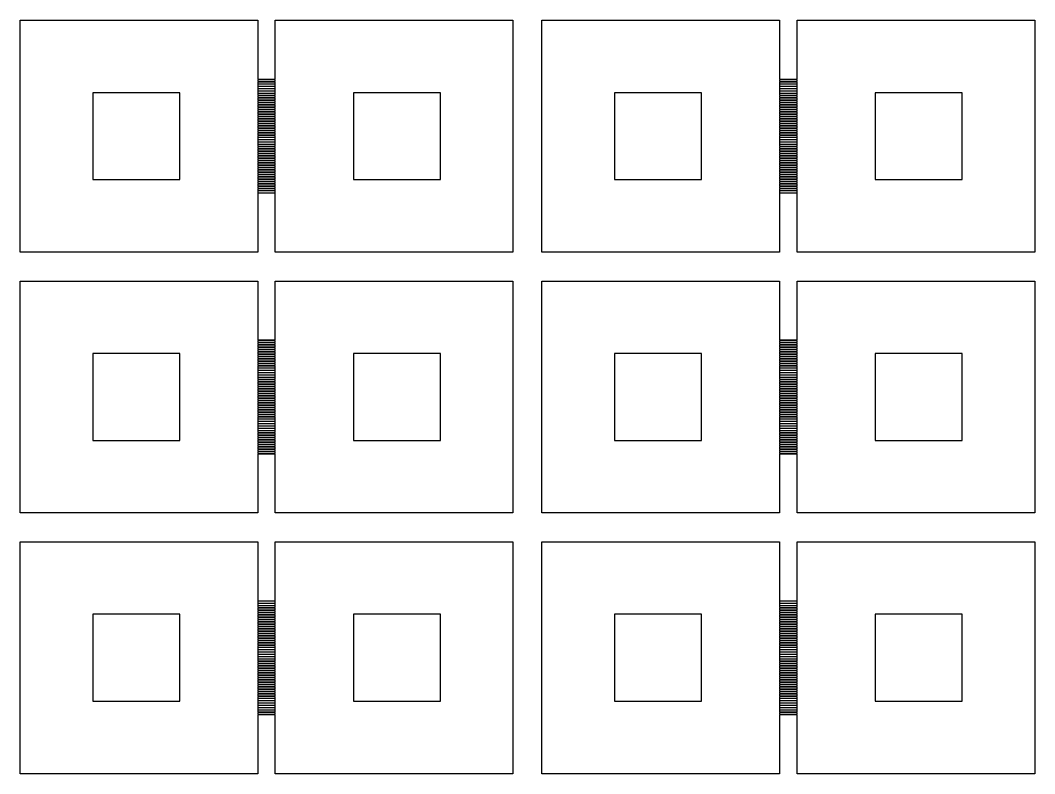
# Model space of a CAD drawing. Extents: x 40 to 187, y -3 to 150.
# Drawn here: x 101.49 to 119.39, y 96.89 to 110.19 of the extents above; entities that cross this region are included whole.
import ezdxf

# ---------------------------------------------------------------- set-up
doc = ezdxf.new("R2010")
doc.units = 0

msp = doc.modelspace()

# ---------------------------------------------------------------- linework, layer by layer
for p, q in [((101.493, 106.095), (101.493, 110.185)), ((101.493, 110.185), (105.686, 110.185)), ((105.686, 110.185), (105.686, 109.147)), ((105.992, 109.147), (105.992, 110.185)), ((105.992, 110.185), (110.185, 110.185)), ((110.185, 110.185), (110.185, 106.095)), ((110.696, 106.095), (110.696, 110.185)), ((110.696, 110.185), (114.889, 110.185)), ((114.889, 110.185), (114.889, 109.147)), ((115.196, 109.147), (115.196, 110.185)), ((115.196, 110.185), (119.389, 110.185)), ((119.389, 110.185), (119.389, 106.095)), ((105.686, 109.147), (105.992, 109.147)), ((105.992, 109.137), (105.686, 109.137)), ((105.686, 109.137), (105.686, 109.106)), ((105.686, 109.106), (105.992, 109.106)), ((105.992, 109.096), (105.686, 109.096)), ((105.686, 109.096), (105.686, 109.065)), ((105.686, 109.065), (105.992, 109.065)), ((105.992, 109.055), (105.686, 109.055)), ((105.686, 109.055), (105.686, 109.024)), ((105.686, 109.024), (105.992, 109.024)), ((105.992, 109.014), (105.686, 109.014)), ((105.686, 109.014), (105.686, 108.984)), ((105.992, 109.106), (105.992, 109.137)), ((105.992, 109.065), (105.992, 109.096)), ((105.992, 109.024), (105.992, 109.055)), ((105.992, 108.984), (105.992, 109.014)), ((114.889, 109.147), (115.196, 109.147)), ((115.196, 109.137), (114.889, 109.137)), ((114.889, 109.137), (114.889, 109.106)), ((114.889, 109.106), (115.196, 109.106)), ((115.196, 109.096), (114.889, 109.096)), ((114.889, 109.096), (114.889, 109.065)), ((114.889, 109.065), (115.196, 109.065)), ((115.196, 109.055), (114.889, 109.055)), ((114.889, 109.055), (114.889, 109.024)), ((114.889, 109.024), (115.196, 109.024)), ((115.196, 109.014), (114.889, 109.014)), ((114.889, 109.014), (114.889, 108.984)), ((115.196, 109.106), (115.196, 109.137)), ((115.196, 109.065), (115.196, 109.096)), ((115.196, 109.024), (115.196, 109.055)), ((115.196, 108.984), (115.196, 109.014)), ((104.305, 108.907), (102.771, 108.907)), ((102.771, 108.907), (102.771, 107.373)), ((104.305, 107.373), (104.305, 108.907)), ((105.686, 108.984), (105.992, 108.984)), ((105.992, 108.973), (105.686, 108.973)), ((105.686, 108.973), (105.686, 108.943)), ((105.686, 108.943), (105.992, 108.943)), ((105.992, 108.932), (105.686, 108.932)), ((105.686, 108.932), (105.686, 108.902)), ((105.686, 108.902), (105.992, 108.902)), ((105.992, 108.892), (105.686, 108.892)), ((105.686, 108.892), (105.686, 108.861)), ((105.686, 108.861), (105.992, 108.861)), ((105.992, 108.851), (105.686, 108.851)), ((105.686, 108.851), (105.686, 108.82)), ((105.686, 108.82), (105.992, 108.82)), ((105.992, 108.81), (105.686, 108.81)), ((105.686, 108.81), (105.686, 108.779)), ((105.992, 108.943), (105.992, 108.973)), ((105.992, 108.902), (105.992, 108.932)), ((105.992, 108.861), (105.992, 108.892)), ((105.992, 108.82), (105.992, 108.851)), ((105.992, 108.779), (105.992, 108.81)), ((108.907, 108.907), (107.373, 108.907)), ((107.373, 108.907), (107.373, 107.373)), ((108.907, 107.373), (108.907, 108.907)), ((113.509, 108.907), (111.975, 108.907)), ((111.975, 108.907), (111.975, 107.373)), ((113.509, 107.373), (113.509, 108.907)), ((114.889, 108.984), (115.196, 108.984)), ((115.196, 108.973), (114.889, 108.973)), ((114.889, 108.973), (114.889, 108.943)), ((114.889, 108.943), (115.196, 108.943)), ((115.196, 108.932), (114.889, 108.932)), ((114.889, 108.932), (114.889, 108.902)), ((114.889, 108.902), (115.196, 108.902)), ((115.196, 108.892), (114.889, 108.892)), ((114.889, 108.892), (114.889, 108.861)), ((114.889, 108.861), (115.196, 108.861)), ((115.196, 108.851), (114.889, 108.851)), ((114.889, 108.851), (114.889, 108.82)), ((114.889, 108.82), (115.196, 108.82)), ((115.196, 108.81), (114.889, 108.81)), ((114.889, 108.81), (114.889, 108.779)), ((115.196, 108.943), (115.196, 108.973)), ((115.196, 108.902), (115.196, 108.932)), ((115.196, 108.861), (115.196, 108.892)), ((115.196, 108.82), (115.196, 108.851)), ((115.196, 108.779), (115.196, 108.81)), ((118.11, 108.907), (116.576, 108.907)), ((116.576, 108.907), (116.576, 107.373)), ((118.11, 107.373), (118.11, 108.907)), ((105.686, 108.779), (105.992, 108.779)), ((105.992, 108.769), (105.686, 108.769)), ((105.686, 108.769), (105.686, 108.738)), ((105.686, 108.738), (105.992, 108.738)), ((105.992, 108.728), (105.686, 108.728)), ((105.686, 108.728), (105.686, 108.697)), ((105.686, 108.697), (105.992, 108.697)), ((105.992, 108.687), (105.686, 108.687)), ((105.686, 108.687), (105.686, 108.656)), ((105.686, 108.656), (105.992, 108.656)), ((105.992, 108.646), (105.686, 108.646)), ((105.686, 108.646), (105.686, 108.615)), ((105.992, 108.738), (105.992, 108.769)), ((105.992, 108.697), (105.992, 108.728)), ((105.992, 108.656), (105.992, 108.687)), ((105.992, 108.615), (105.992, 108.646)), ((114.889, 108.779), (115.196, 108.779)), ((115.196, 108.769), (114.889, 108.769)), ((114.889, 108.769), (114.889, 108.738)), ((114.889, 108.738), (115.196, 108.738)), ((115.196, 108.728), (114.889, 108.728)), ((114.889, 108.728), (114.889, 108.697)), ((114.889, 108.697), (115.196, 108.697)), ((115.196, 108.687), (114.889, 108.687)), ((114.889, 108.687), (114.889, 108.656)), ((114.889, 108.656), (115.196, 108.656)), ((115.196, 108.646), (114.889, 108.646)), ((114.889, 108.646), (114.889, 108.615)), ((115.196, 108.738), (115.196, 108.769)), ((115.196, 108.697), (115.196, 108.728)), ((115.196, 108.656), (115.196, 108.687)), ((115.196, 108.615), (115.196, 108.646)), ((105.686, 108.615), (105.992, 108.615)), ((105.992, 108.605), (105.686, 108.605)), ((105.686, 108.605), (105.686, 108.575)), ((105.686, 108.575), (105.992, 108.575)), ((105.992, 108.564), (105.686, 108.564)), ((105.686, 108.564), (105.686, 108.534)), ((105.686, 108.534), (105.992, 108.534)), ((105.992, 108.523), (105.686, 108.523)), ((105.686, 108.523), (105.686, 108.493)), ((105.686, 108.493), (105.992, 108.493)), ((105.992, 108.482), (105.686, 108.482)), ((105.686, 108.482), (105.686, 108.452)), ((105.686, 108.452), (105.992, 108.452)), ((105.992, 108.575), (105.992, 108.605)), ((105.992, 108.534), (105.992, 108.564)), ((105.992, 108.493), (105.992, 108.523)), ((105.992, 108.452), (105.992, 108.482)), ((114.889, 108.615), (115.196, 108.615)), ((115.196, 108.605), (114.889, 108.605)), ((114.889, 108.605), (114.889, 108.575)), ((114.889, 108.575), (115.196, 108.575)), ((115.196, 108.564), (114.889, 108.564)), ((114.889, 108.564), (114.889, 108.534)), ((114.889, 108.534), (115.196, 108.534)), ((115.196, 108.523), (114.889, 108.523)), ((114.889, 108.523), (114.889, 108.493)), ((114.889, 108.493), (115.196, 108.493)), ((115.196, 108.482), (114.889, 108.482)), ((114.889, 108.482), (114.889, 108.452)), ((114.889, 108.452), (115.196, 108.452)), ((115.196, 108.575), (115.196, 108.605)), ((115.196, 108.534), (115.196, 108.564)), ((115.196, 108.493), (115.196, 108.523)), ((115.196, 108.452), (115.196, 108.482)), ((105.992, 108.442), (105.686, 108.442)), ((105.686, 108.442), (105.686, 108.411)), ((105.686, 108.411), (105.992, 108.411)), ((105.992, 108.401), (105.686, 108.401)), ((105.686, 108.401), (105.686, 108.37)), ((105.686, 108.37), (105.992, 108.37)), ((105.992, 108.36), (105.686, 108.36)), ((105.686, 108.36), (105.686, 108.329)), ((105.686, 108.329), (105.992, 108.329)), ((105.992, 108.319), (105.686, 108.319)), ((105.686, 108.319), (105.686, 108.288)), ((105.686, 108.288), (105.992, 108.288)), ((105.992, 108.278), (105.686, 108.278)), ((105.686, 108.278), (105.686, 108.247)), ((105.992, 108.411), (105.992, 108.442)), ((105.992, 108.37), (105.992, 108.401)), ((105.992, 108.329), (105.992, 108.36)), ((105.992, 108.288), (105.992, 108.319)), ((105.992, 108.247), (105.992, 108.278)), ((115.196, 108.442), (114.889, 108.442)), ((114.889, 108.442), (114.889, 108.411)), ((114.889, 108.411), (115.196, 108.411)), ((115.196, 108.401), (114.889, 108.401)), ((114.889, 108.401), (114.889, 108.37)), ((114.889, 108.37), (115.196, 108.37)), ((115.196, 108.36), (114.889, 108.36)), ((114.889, 108.36), (114.889, 108.329)), ((114.889, 108.329), (115.196, 108.329)), ((115.196, 108.319), (114.889, 108.319)), ((114.889, 108.319), (114.889, 108.288)), ((114.889, 108.288), (115.196, 108.288)), ((115.196, 108.278), (114.889, 108.278)), ((114.889, 108.278), (114.889, 108.247)), ((115.196, 108.411), (115.196, 108.442)), ((115.196, 108.37), (115.196, 108.401)), ((115.196, 108.329), (115.196, 108.36)), ((115.196, 108.288), (115.196, 108.319)), ((115.196, 108.247), (115.196, 108.278)), ((105.686, 108.247), (105.992, 108.247)), ((105.992, 108.237), (105.686, 108.237)), ((105.686, 108.237), (105.686, 108.206)), ((105.686, 108.206), (105.992, 108.206)), ((105.992, 108.196), (105.686, 108.196)), ((105.686, 108.196), (105.686, 108.165)), ((105.686, 108.165), (105.992, 108.165)), ((105.992, 108.155), (105.686, 108.155)), ((105.686, 108.155), (105.686, 108.125)), ((105.686, 108.125), (105.992, 108.125)), ((105.992, 108.114), (105.686, 108.114)), ((105.686, 108.114), (105.686, 108.084)), ((105.992, 108.206), (105.992, 108.237)), ((105.992, 108.165), (105.992, 108.196)), ((105.992, 108.125), (105.992, 108.155)), ((105.992, 108.084), (105.992, 108.114)), ((114.889, 108.247), (115.196, 108.247)), ((115.196, 108.237), (114.889, 108.237)), ((114.889, 108.237), (114.889, 108.206)), ((114.889, 108.206), (115.196, 108.206)), ((115.196, 108.196), (114.889, 108.196)), ((114.889, 108.196), (114.889, 108.165)), ((114.889, 108.165), (115.196, 108.165)), ((115.196, 108.155), (114.889, 108.155)), ((114.889, 108.155), (114.889, 108.125)), ((114.889, 108.125), (115.196, 108.125)), ((115.196, 108.114), (114.889, 108.114)), ((114.889, 108.114), (114.889, 108.084)), ((115.196, 108.206), (115.196, 108.237)), ((115.196, 108.165), (115.196, 108.196)), ((115.196, 108.125), (115.196, 108.155)), ((115.196, 108.084), (115.196, 108.114)), ((105.686, 108.084), (105.992, 108.084)), ((105.992, 108.073), (105.686, 108.073)), ((105.686, 108.073), (105.686, 108.043)), ((105.686, 108.043), (105.992, 108.043)), ((105.992, 108.033), (105.686, 108.033)), ((105.686, 108.033), (105.686, 108.002)), ((105.686, 108.002), (105.992, 108.002)), ((105.992, 107.992), (105.686, 107.992)), ((105.686, 107.992), (105.686, 107.961)), ((105.686, 107.961), (105.992, 107.961)), ((105.992, 107.951), (105.686, 107.951)), ((105.686, 107.951), (105.686, 107.92)), ((105.686, 107.92), (105.992, 107.92)), ((105.992, 108.043), (105.992, 108.073)), ((105.992, 108.002), (105.992, 108.033)), ((105.992, 107.961), (105.992, 107.992)), ((105.992, 107.92), (105.992, 107.951)), ((114.889, 108.084), (115.196, 108.084)), ((115.196, 108.073), (114.889, 108.073)), ((114.889, 108.073), (114.889, 108.043)), ((114.889, 108.043), (115.196, 108.043)), ((115.196, 108.033), (114.889, 108.033)), ((114.889, 108.033), (114.889, 108.002)), ((114.889, 108.002), (115.196, 108.002)), ((115.196, 107.992), (114.889, 107.992)), ((114.889, 107.992), (114.889, 107.961)), ((114.889, 107.961), (115.196, 107.961)), ((115.196, 107.951), (114.889, 107.951)), ((114.889, 107.951), (114.889, 107.92)), ((114.889, 107.92), (115.196, 107.92)), ((115.196, 108.043), (115.196, 108.073)), ((115.196, 108.002), (115.196, 108.033)), ((115.196, 107.961), (115.196, 107.992)), ((115.196, 107.92), (115.196, 107.951)), ((105.992, 107.91), (105.686, 107.91)), ((105.686, 107.91), (105.686, 107.879)), ((105.686, 107.879), (105.992, 107.879)), ((105.992, 107.869), (105.686, 107.869)), ((105.686, 107.869), (105.686, 107.838)), ((105.686, 107.838), (105.992, 107.838)), ((105.992, 107.828), (105.686, 107.828)), ((105.686, 107.828), (105.686, 107.797)), ((105.686, 107.797), (105.992, 107.797)), ((105.992, 107.787), (105.686, 107.787)), ((105.686, 107.787), (105.686, 107.756)), ((105.686, 107.756), (105.992, 107.756)), ((105.992, 107.746), (105.686, 107.746)), ((105.686, 107.746), (105.686, 107.716)), ((105.992, 107.879), (105.992, 107.91)), ((105.992, 107.838), (105.992, 107.869)), ((105.992, 107.797), (105.992, 107.828)), ((105.992, 107.756), (105.992, 107.787)), ((105.992, 107.716), (105.992, 107.746)), ((115.196, 107.91), (114.889, 107.91)), ((114.889, 107.91), (114.889, 107.879)), ((114.889, 107.879), (115.196, 107.879)), ((115.196, 107.869), (114.889, 107.869)), ((114.889, 107.869), (114.889, 107.838)), ((114.889, 107.838), (115.196, 107.838)), ((115.196, 107.828), (114.889, 107.828)), ((114.889, 107.828), (114.889, 107.797)), ((114.889, 107.797), (115.196, 107.797)), ((115.196, 107.787), (114.889, 107.787)), ((114.889, 107.787), (114.889, 107.756)), ((114.889, 107.756), (115.196, 107.756)), ((115.196, 107.746), (114.889, 107.746)), ((114.889, 107.746), (114.889, 107.716)), ((115.196, 107.879), (115.196, 107.91)), ((115.196, 107.838), (115.196, 107.869)), ((115.196, 107.797), (115.196, 107.828)), ((115.196, 107.756), (115.196, 107.787)), ((115.196, 107.716), (115.196, 107.746)), ((105.686, 107.716), (105.992, 107.716)), ((105.992, 107.705), (105.686, 107.705)), ((105.686, 107.705), (105.686, 107.675)), ((105.686, 107.675), (105.992, 107.675)), ((105.992, 107.664), (105.686, 107.664)), ((105.686, 107.664), (105.686, 107.634)), ((105.686, 107.634), (105.992, 107.634)), ((105.992, 107.624), (105.686, 107.624)), ((105.686, 107.624), (105.686, 107.593)), ((105.686, 107.593), (105.992, 107.593)), ((105.992, 107.583), (105.686, 107.583)), ((105.686, 107.583), (105.686, 107.552)), ((105.992, 107.675), (105.992, 107.705)), ((105.992, 107.634), (105.992, 107.664)), ((105.992, 107.593), (105.992, 107.624)), ((105.992, 107.552), (105.992, 107.583)), ((114.889, 107.716), (115.196, 107.716)), ((115.196, 107.705), (114.889, 107.705)), ((114.889, 107.705), (114.889, 107.675)), ((114.889, 107.675), (115.196, 107.675)), ((115.196, 107.664), (114.889, 107.664)), ((114.889, 107.664), (114.889, 107.634)), ((114.889, 107.634), (115.196, 107.634)), ((115.196, 107.624), (114.889, 107.624)), ((114.889, 107.624), (114.889, 107.593)), ((114.889, 107.593), (115.196, 107.593)), ((115.196, 107.583), (114.889, 107.583)), ((114.889, 107.583), (114.889, 107.552)), ((115.196, 107.675), (115.196, 107.705)), ((115.196, 107.634), (115.196, 107.664)), ((115.196, 107.593), (115.196, 107.624)), ((115.196, 107.552), (115.196, 107.583)), ((105.686, 107.552), (105.992, 107.552)), ((105.992, 107.542), (105.686, 107.542)), ((105.686, 107.542), (105.686, 107.511)), ((105.686, 107.511), (105.992, 107.511)), ((105.992, 107.501), (105.686, 107.501)), ((105.686, 107.501), (105.686, 107.47)), ((105.686, 107.47), (105.992, 107.47)), ((105.992, 107.46), (105.686, 107.46)), ((105.686, 107.46), (105.686, 107.429)), ((105.686, 107.429), (105.992, 107.429)), ((105.992, 107.419), (105.686, 107.419)), ((105.686, 107.419), (105.686, 107.388)), ((105.686, 107.388), (105.992, 107.388)), ((105.992, 107.378), (105.686, 107.378)), ((105.686, 107.378), (105.686, 107.347)), ((105.992, 107.511), (105.992, 107.542)), ((105.992, 107.47), (105.992, 107.501)), ((105.992, 107.429), (105.992, 107.46)), ((105.992, 107.388), (105.992, 107.419)), ((105.992, 107.347), (105.992, 107.378)), ((114.889, 107.552), (115.196, 107.552)), ((115.196, 107.542), (114.889, 107.542)), ((114.889, 107.542), (114.889, 107.511)), ((114.889, 107.511), (115.196, 107.511)), ((115.196, 107.501), (114.889, 107.501)), ((114.889, 107.501), (114.889, 107.47)), ((114.889, 107.47), (115.196, 107.47)), ((115.196, 107.46), (114.889, 107.46)), ((114.889, 107.46), (114.889, 107.429)), ((114.889, 107.429), (115.196, 107.429)), ((115.196, 107.419), (114.889, 107.419)), ((114.889, 107.419), (114.889, 107.388)), ((114.889, 107.388), (115.196, 107.388)), ((115.196, 107.378), (114.889, 107.378)), ((114.889, 107.378), (114.889, 107.347)), ((115.196, 107.511), (115.196, 107.542)), ((115.196, 107.47), (115.196, 107.501)), ((115.196, 107.429), (115.196, 107.46)), ((115.196, 107.388), (115.196, 107.419)), ((115.196, 107.347), (115.196, 107.378)), ((102.771, 107.373), (104.305, 107.373)), ((105.686, 107.347), (105.992, 107.347)), ((105.992, 107.337), (105.686, 107.337)), ((105.686, 107.337), (105.686, 107.307)), ((105.686, 107.307), (105.992, 107.307)), ((105.992, 107.296), (105.686, 107.296)), ((105.686, 107.296), (105.686, 107.266)), ((105.686, 107.266), (105.992, 107.266)), ((105.992, 107.255), (105.686, 107.255)), ((105.686, 107.255), (105.686, 107.225)), ((105.686, 107.225), (105.992, 107.225)), ((105.992, 107.214), (105.686, 107.214)), ((105.686, 107.214), (105.686, 107.184)), ((105.992, 107.307), (105.992, 107.337)), ((105.992, 107.266), (105.992, 107.296)), ((105.992, 107.225), (105.992, 107.255)), ((105.992, 107.184), (105.992, 107.214)), ((107.373, 107.373), (108.907, 107.373)), ((111.975, 107.373), (113.509, 107.373)), ((114.889, 107.347), (115.196, 107.347)), ((115.196, 107.337), (114.889, 107.337)), ((114.889, 107.337), (114.889, 107.307)), ((114.889, 107.307), (115.196, 107.307)), ((115.196, 107.296), (114.889, 107.296)), ((114.889, 107.296), (114.889, 107.266)), ((114.889, 107.266), (115.196, 107.266)), ((115.196, 107.255), (114.889, 107.255)), ((114.889, 107.255), (114.889, 107.225)), ((114.889, 107.225), (115.196, 107.225)), ((115.196, 107.214), (114.889, 107.214)), ((114.889, 107.214), (114.889, 107.184)), ((115.196, 107.307), (115.196, 107.337)), ((115.196, 107.266), (115.196, 107.296)), ((115.196, 107.225), (115.196, 107.255)), ((115.196, 107.184), (115.196, 107.214)), ((116.576, 107.373), (118.11, 107.373)), ((105.686, 107.184), (105.992, 107.184)), ((105.992, 107.174), (105.686, 107.174)), ((105.686, 107.174), (105.686, 107.143)), ((105.686, 107.143), (105.992, 107.143)), ((105.992, 107.133), (105.686, 107.133)), ((105.686, 107.133), (105.686, 106.095)), ((105.992, 107.143), (105.992, 107.174)), ((105.992, 106.095), (105.992, 107.133)), ((114.889, 107.184), (115.196, 107.184)), ((115.196, 107.174), (114.889, 107.174)), ((114.889, 107.174), (114.889, 107.143)), ((114.889, 107.143), (115.196, 107.143)), ((115.196, 107.133), (114.889, 107.133)), ((114.889, 107.133), (114.889, 106.095)), ((115.196, 107.143), (115.196, 107.174)), ((115.196, 106.095), (115.196, 107.133)), ((105.686, 106.095), (101.493, 106.095)), ((110.185, 106.095), (105.992, 106.095)), ((114.889, 106.095), (110.696, 106.095)), ((119.389, 106.095), (115.196, 106.095)), ((101.493, 101.493), (101.493, 105.583)), ((101.493, 105.583), (105.686, 105.583)), ((105.686, 105.583), (105.686, 104.545)), ((105.992, 104.545), (105.992, 105.583)), ((105.992, 105.583), (110.185, 105.583)), ((110.185, 105.583), (110.185, 101.493)), ((110.696, 101.493), (110.696, 105.583)), ((110.696, 105.583), (114.889, 105.583)), ((114.889, 105.583), (114.889, 104.545)), ((115.196, 104.545), (115.196, 105.583)), ((115.196, 105.583), (119.389, 105.583)), ((119.389, 105.583), (119.389, 101.493)), ((105.686, 104.545), (105.992, 104.545)), ((105.992, 104.535), (105.686, 104.535)), ((105.686, 104.535), (105.686, 104.505)), ((105.992, 104.505), (105.992, 104.535)), ((114.889, 104.545), (115.196, 104.545)), ((115.196, 104.535), (114.889, 104.535)), ((114.889, 104.535), (114.889, 104.505)), ((115.196, 104.505), (115.196, 104.535)), ((105.686, 104.505), (105.992, 104.505)), ((105.992, 104.494), (105.686, 104.494)), ((105.686, 104.494), (105.686, 104.464)), ((105.686, 104.464), (105.992, 104.464)), ((105.992, 104.453), (105.686, 104.453)), ((105.686, 104.453), (105.686, 104.423)), ((105.686, 104.423), (105.992, 104.423)), ((105.992, 104.413), (105.686, 104.413)), ((105.686, 104.413), (105.686, 104.382)), ((105.686, 104.382), (105.992, 104.382)), ((105.992, 104.372), (105.686, 104.372)), ((105.686, 104.372), (105.686, 104.341)), ((105.686, 104.341), (105.992, 104.341)), ((105.992, 104.464), (105.992, 104.494)), ((105.992, 104.423), (105.992, 104.453)), ((105.992, 104.382), (105.992, 104.413)), ((105.992, 104.341), (105.992, 104.372)), ((114.889, 104.505), (115.196, 104.505)), ((115.196, 104.494), (114.889, 104.494)), ((114.889, 104.494), (114.889, 104.464)), ((114.889, 104.464), (115.196, 104.464)), ((115.196, 104.453), (114.889, 104.453)), ((114.889, 104.453), (114.889, 104.423)), ((114.889, 104.423), (115.196, 104.423)), ((115.196, 104.413), (114.889, 104.413)), ((114.889, 104.413), (114.889, 104.382)), ((114.889, 104.382), (115.196, 104.382)), ((115.196, 104.372), (114.889, 104.372)), ((114.889, 104.372), (114.889, 104.341)), ((114.889, 104.341), (115.196, 104.341)), ((115.196, 104.464), (115.196, 104.494)), ((115.196, 104.423), (115.196, 104.453)), ((115.196, 104.382), (115.196, 104.413)), ((115.196, 104.341), (115.196, 104.372)), ((104.305, 104.305), (102.771, 104.305)), ((102.771, 104.305), (102.771, 102.771)), ((104.305, 102.771), (104.305, 104.305)), ((105.992, 104.331), (105.686, 104.331)), ((105.686, 104.331), (105.686, 104.3)), ((105.686, 104.3), (105.992, 104.3)), ((105.992, 104.29), (105.686, 104.29)), ((105.686, 104.29), (105.686, 104.259)), ((105.686, 104.259), (105.992, 104.259)), ((105.992, 104.249), (105.686, 104.249)), ((105.686, 104.249), (105.686, 104.218)), ((105.686, 104.218), (105.992, 104.218)), ((105.992, 104.208), (105.686, 104.208)), ((105.686, 104.208), (105.686, 104.177)), ((105.686, 104.177), (105.992, 104.177)), ((105.992, 104.167), (105.686, 104.167)), ((105.686, 104.167), (105.686, 104.136)), ((105.992, 104.3), (105.992, 104.331)), ((105.992, 104.259), (105.992, 104.29)), ((105.992, 104.218), (105.992, 104.249)), ((105.992, 104.177), (105.992, 104.208)), ((105.992, 104.136), (105.992, 104.167)), ((108.907, 104.305), (107.373, 104.305)), ((107.373, 104.305), (107.373, 102.771)), ((108.907, 102.771), (108.907, 104.305)), ((113.509, 104.305), (111.975, 104.305)), ((111.975, 104.305), (111.975, 102.771)), ((113.509, 102.771), (113.509, 104.305)), ((115.196, 104.331), (114.889, 104.331)), ((114.889, 104.331), (114.889, 104.3)), ((114.889, 104.3), (115.196, 104.3)), ((115.196, 104.29), (114.889, 104.29)), ((114.889, 104.29), (114.889, 104.259)), ((114.889, 104.259), (115.196, 104.259)), ((115.196, 104.249), (114.889, 104.249)), ((114.889, 104.249), (114.889, 104.218)), ((114.889, 104.218), (115.196, 104.218)), ((115.196, 104.208), (114.889, 104.208)), ((114.889, 104.208), (114.889, 104.177)), ((114.889, 104.177), (115.196, 104.177)), ((115.196, 104.167), (114.889, 104.167)), ((114.889, 104.167), (114.889, 104.136)), ((115.196, 104.3), (115.196, 104.331)), ((115.196, 104.259), (115.196, 104.29)), ((115.196, 104.218), (115.196, 104.249)), ((115.196, 104.177), (115.196, 104.208)), ((115.196, 104.136), (115.196, 104.167)), ((118.11, 104.305), (116.576, 104.305)), ((116.576, 104.305), (116.576, 102.771)), ((118.11, 102.771), (118.11, 104.305)), ((105.686, 104.136), (105.992, 104.136)), ((105.992, 104.126), (105.686, 104.126)), ((105.686, 104.126), (105.686, 104.096)), ((105.686, 104.096), (105.992, 104.096)), ((105.992, 104.085), (105.686, 104.085)), ((105.686, 104.085), (105.686, 104.055)), ((105.686, 104.055), (105.992, 104.055)), ((105.992, 104.044), (105.686, 104.044)), ((105.686, 104.044), (105.686, 104.014)), ((105.686, 104.014), (105.992, 104.014)), ((105.992, 104.004), (105.686, 104.004)), ((105.686, 104.004), (105.686, 103.973)), ((105.992, 104.096), (105.992, 104.126)), ((105.992, 104.055), (105.992, 104.085)), ((105.992, 104.014), (105.992, 104.044)), ((105.992, 103.973), (105.992, 104.004)), ((114.889, 104.136), (115.196, 104.136)), ((115.196, 104.126), (114.889, 104.126)), ((114.889, 104.126), (114.889, 104.096)), ((114.889, 104.096), (115.196, 104.096)), ((115.196, 104.085), (114.889, 104.085)), ((114.889, 104.085), (114.889, 104.055)), ((114.889, 104.055), (115.196, 104.055)), ((115.196, 104.044), (114.889, 104.044)), ((114.889, 104.044), (114.889, 104.014)), ((114.889, 104.014), (115.196, 104.014)), ((115.196, 104.004), (114.889, 104.004)), ((114.889, 104.004), (114.889, 103.973)), ((115.196, 104.096), (115.196, 104.126)), ((115.196, 104.055), (115.196, 104.085)), ((115.196, 104.014), (115.196, 104.044)), ((115.196, 103.973), (115.196, 104.004)), ((105.686, 103.973), (105.992, 103.973)), ((105.992, 103.963), (105.686, 103.963)), ((105.686, 103.963), (105.686, 103.932)), ((105.686, 103.932), (105.992, 103.932)), ((105.992, 103.922), (105.686, 103.922)), ((105.686, 103.922), (105.686, 103.891)), ((105.686, 103.891), (105.992, 103.891)), ((105.992, 103.881), (105.686, 103.881)), ((105.686, 103.881), (105.686, 103.85)), ((105.686, 103.85), (105.992, 103.85)), ((105.992, 103.84), (105.686, 103.84)), ((105.686, 103.84), (105.686, 103.809)), ((105.686, 103.809), (105.992, 103.809)), ((105.992, 103.799), (105.686, 103.799)), ((105.686, 103.799), (105.686, 103.768)), ((105.992, 103.932), (105.992, 103.963)), ((105.992, 103.891), (105.992, 103.922)), ((105.992, 103.85), (105.992, 103.881)), ((105.992, 103.809), (105.992, 103.84)), ((105.992, 103.768), (105.992, 103.799)), ((114.889, 103.973), (115.196, 103.973)), ((115.196, 103.963), (114.889, 103.963)), ((114.889, 103.963), (114.889, 103.932)), ((114.889, 103.932), (115.196, 103.932)), ((115.196, 103.922), (114.889, 103.922)), ((114.889, 103.922), (114.889, 103.891)), ((114.889, 103.891), (115.196, 103.891)), ((115.196, 103.881), (114.889, 103.881)), ((114.889, 103.881), (114.889, 103.85)), ((114.889, 103.85), (115.196, 103.85)), ((115.196, 103.84), (114.889, 103.84)), ((114.889, 103.84), (114.889, 103.809)), ((114.889, 103.809), (115.196, 103.809)), ((115.196, 103.799), (114.889, 103.799)), ((114.889, 103.799), (114.889, 103.768)), ((115.196, 103.932), (115.196, 103.963)), ((115.196, 103.891), (115.196, 103.922)), ((115.196, 103.85), (115.196, 103.881)), ((115.196, 103.809), (115.196, 103.84)), ((115.196, 103.768), (115.196, 103.799)), ((105.686, 103.768), (105.992, 103.768)), ((105.992, 103.758), (105.686, 103.758)), ((105.686, 103.758), (105.686, 103.727)), ((105.686, 103.727), (105.992, 103.727)), ((105.992, 103.717), (105.686, 103.717)), ((105.686, 103.717), (105.686, 103.687)), ((105.686, 103.687), (105.992, 103.687)), ((105.992, 103.676), (105.686, 103.676)), ((105.686, 103.676), (105.686, 103.646)), ((105.686, 103.646), (105.992, 103.646)), ((105.992, 103.635), (105.686, 103.635)), ((105.686, 103.635), (105.686, 103.605)), ((105.992, 103.727), (105.992, 103.758)), ((105.992, 103.687), (105.992, 103.717)), ((105.992, 103.646), (105.992, 103.676)), ((105.992, 103.605), (105.992, 103.635)), ((114.889, 103.768), (115.196, 103.768)), ((115.196, 103.758), (114.889, 103.758)), ((114.889, 103.758), (114.889, 103.727)), ((114.889, 103.727), (115.196, 103.727)), ((115.196, 103.717), (114.889, 103.717)), ((114.889, 103.717), (114.889, 103.687)), ((114.889, 103.687), (115.196, 103.687)), ((115.196, 103.676), (114.889, 103.676)), ((114.889, 103.676), (114.889, 103.646)), ((114.889, 103.646), (115.196, 103.646)), ((115.196, 103.635), (114.889, 103.635)), ((114.889, 103.635), (114.889, 103.605)), ((115.196, 103.727), (115.196, 103.758)), ((115.196, 103.687), (115.196, 103.717)), ((115.196, 103.646), (115.196, 103.676)), ((115.196, 103.605), (115.196, 103.635)), ((105.686, 103.605), (105.992, 103.605)), ((105.992, 103.594), (105.686, 103.594)), ((105.686, 103.594), (105.686, 103.564)), ((105.686, 103.564), (105.992, 103.564)), ((105.992, 103.554), (105.686, 103.554)), ((105.686, 103.554), (105.686, 103.523)), ((105.686, 103.523), (105.992, 103.523)), ((105.992, 103.513), (105.686, 103.513)), ((105.686, 103.513), (105.686, 103.482)), ((105.686, 103.482), (105.992, 103.482)), ((105.992, 103.472), (105.686, 103.472)), ((105.686, 103.472), (105.686, 103.441)), ((105.686, 103.441), (105.992, 103.441)), ((105.992, 103.564), (105.992, 103.594)), ((105.992, 103.523), (105.992, 103.554)), ((105.992, 103.482), (105.992, 103.513)), ((105.992, 103.441), (105.992, 103.472)), ((114.889, 103.605), (115.196, 103.605)), ((115.196, 103.594), (114.889, 103.594)), ((114.889, 103.594), (114.889, 103.564)), ((114.889, 103.564), (115.196, 103.564)), ((115.196, 103.554), (114.889, 103.554)), ((114.889, 103.554), (114.889, 103.523)), ((114.889, 103.523), (115.196, 103.523)), ((115.196, 103.513), (114.889, 103.513)), ((114.889, 103.513), (114.889, 103.482)), ((114.889, 103.482), (115.196, 103.482)), ((115.196, 103.472), (114.889, 103.472)), ((114.889, 103.472), (114.889, 103.441)), ((114.889, 103.441), (115.196, 103.441)), ((115.196, 103.564), (115.196, 103.594)), ((115.196, 103.523), (115.196, 103.554)), ((115.196, 103.482), (115.196, 103.513)), ((115.196, 103.441), (115.196, 103.472)), ((105.992, 103.431), (105.686, 103.431)), ((105.686, 103.431), (105.686, 103.4)), ((105.686, 103.4), (105.992, 103.4)), ((105.992, 103.39), (105.686, 103.39)), ((105.686, 103.39), (105.686, 103.359)), ((105.686, 103.359), (105.992, 103.359)), ((105.992, 103.349), (105.686, 103.349)), ((105.686, 103.349), (105.686, 103.318)), ((105.686, 103.318), (105.992, 103.318)), ((105.992, 103.308), (105.686, 103.308)), ((105.686, 103.308), (105.686, 103.277)), ((105.686, 103.277), (105.992, 103.277)), ((105.992, 103.267), (105.686, 103.267)), ((105.686, 103.267), (105.686, 103.237)), ((105.992, 103.4), (105.992, 103.431)), ((105.992, 103.359), (105.992, 103.39)), ((105.992, 103.318), (105.992, 103.349)), ((105.992, 103.277), (105.992, 103.308)), ((105.992, 103.237), (105.992, 103.267)), ((115.196, 103.431), (114.889, 103.431)), ((114.889, 103.431), (114.889, 103.4)), ((114.889, 103.4), (115.196, 103.4)), ((115.196, 103.39), (114.889, 103.39)), ((114.889, 103.39), (114.889, 103.359)), ((114.889, 103.359), (115.196, 103.359)), ((115.196, 103.349), (114.889, 103.349)), ((114.889, 103.349), (114.889, 103.318)), ((114.889, 103.318), (115.196, 103.318)), ((115.196, 103.308), (114.889, 103.308)), ((114.889, 103.308), (114.889, 103.277)), ((114.889, 103.277), (115.196, 103.277)), ((115.196, 103.267), (114.889, 103.267)), ((114.889, 103.267), (114.889, 103.237)), ((115.196, 103.4), (115.196, 103.431)), ((115.196, 103.359), (115.196, 103.39)), ((115.196, 103.318), (115.196, 103.349)), ((115.196, 103.277), (115.196, 103.308)), ((115.196, 103.237), (115.196, 103.267)), ((105.686, 103.237), (105.992, 103.237)), ((105.992, 103.226), (105.686, 103.226)), ((105.686, 103.226), (105.686, 103.196)), ((105.686, 103.196), (105.992, 103.196)), ((105.992, 103.185), (105.686, 103.185)), ((105.686, 103.185), (105.686, 103.155)), ((105.686, 103.155), (105.992, 103.155)), ((105.992, 103.145), (105.686, 103.145)), ((105.686, 103.145), (105.686, 103.114)), ((105.686, 103.114), (105.992, 103.114)), ((105.992, 103.104), (105.686, 103.104)), ((105.686, 103.104), (105.686, 103.073)), ((105.992, 103.196), (105.992, 103.226)), ((105.992, 103.155), (105.992, 103.185)), ((105.992, 103.114), (105.992, 103.145)), ((105.992, 103.073), (105.992, 103.104)), ((114.889, 103.237), (115.196, 103.237)), ((115.196, 103.226), (114.889, 103.226)), ((114.889, 103.226), (114.889, 103.196)), ((114.889, 103.196), (115.196, 103.196)), ((115.196, 103.185), (114.889, 103.185)), ((114.889, 103.185), (114.889, 103.155)), ((114.889, 103.155), (115.196, 103.155)), ((115.196, 103.145), (114.889, 103.145)), ((114.889, 103.145), (114.889, 103.114)), ((114.889, 103.114), (115.196, 103.114)), ((115.196, 103.104), (114.889, 103.104)), ((114.889, 103.104), (114.889, 103.073)), ((115.196, 103.196), (115.196, 103.226)), ((115.196, 103.155), (115.196, 103.185)), ((115.196, 103.114), (115.196, 103.145)), ((115.196, 103.073), (115.196, 103.104)), ((105.686, 103.073), (105.992, 103.073)), ((105.992, 103.063), (105.686, 103.063)), ((105.686, 103.063), (105.686, 103.032)), ((105.686, 103.032), (105.992, 103.032)), ((105.992, 103.022), (105.686, 103.022)), ((105.686, 103.022), (105.686, 102.991)), ((105.686, 102.991), (105.992, 102.991)), ((105.992, 102.981), (105.686, 102.981)), ((105.686, 102.981), (105.686, 102.95)), ((105.686, 102.95), (105.992, 102.95)), ((105.992, 102.94), (105.686, 102.94)), ((105.686, 102.94), (105.686, 102.909)), ((105.686, 102.909), (105.992, 102.909)), ((105.992, 103.032), (105.992, 103.063)), ((105.992, 102.991), (105.992, 103.022)), ((105.992, 102.95), (105.992, 102.981)), ((105.992, 102.909), (105.992, 102.94)), ((114.889, 103.073), (115.196, 103.073)), ((115.196, 103.063), (114.889, 103.063)), ((114.889, 103.063), (114.889, 103.032)), ((114.889, 103.032), (115.196, 103.032)), ((115.196, 103.022), (114.889, 103.022)), ((114.889, 103.022), (114.889, 102.991)), ((114.889, 102.991), (115.196, 102.991)), ((115.196, 102.981), (114.889, 102.981)), ((114.889, 102.981), (114.889, 102.95)), ((114.889, 102.95), (115.196, 102.95)), ((115.196, 102.94), (114.889, 102.94)), ((114.889, 102.94), (114.889, 102.909)), ((114.889, 102.909), (115.196, 102.909)), ((115.196, 103.032), (115.196, 103.063)), ((115.196, 102.991), (115.196, 103.022)), ((115.196, 102.95), (115.196, 102.981)), ((115.196, 102.909), (115.196, 102.94)), ((102.771, 102.771), (104.305, 102.771)), ((105.992, 102.899), (105.686, 102.899)), ((105.686, 102.899), (105.686, 102.868)), ((105.686, 102.868), (105.992, 102.868)), ((105.992, 102.858), (105.686, 102.858)), ((105.686, 102.858), (105.686, 102.828)), ((105.686, 102.828), (105.992, 102.828)), ((105.992, 102.817), (105.686, 102.817)), ((105.686, 102.817), (105.686, 102.787)), ((105.686, 102.787), (105.992, 102.787)), ((105.992, 102.776), (105.686, 102.776)), ((105.686, 102.776), (105.686, 102.746)), ((105.686, 102.746), (105.992, 102.746)), ((105.992, 102.736), (105.686, 102.736)), ((105.686, 102.736), (105.686, 102.705)), ((105.992, 102.868), (105.992, 102.899)), ((105.992, 102.828), (105.992, 102.858)), ((105.992, 102.787), (105.992, 102.817)), ((105.992, 102.746), (105.992, 102.776)), ((105.992, 102.705), (105.992, 102.736)), ((107.373, 102.771), (108.907, 102.771)), ((111.975, 102.771), (113.509, 102.771)), ((115.196, 102.899), (114.889, 102.899)), ((114.889, 102.899), (114.889, 102.868)), ((114.889, 102.868), (115.196, 102.868)), ((115.196, 102.858), (114.889, 102.858)), ((114.889, 102.858), (114.889, 102.828)), ((114.889, 102.828), (115.196, 102.828)), ((115.196, 102.817), (114.889, 102.817)), ((114.889, 102.817), (114.889, 102.787)), ((114.889, 102.787), (115.196, 102.787)), ((115.196, 102.776), (114.889, 102.776)), ((114.889, 102.776), (114.889, 102.746)), ((114.889, 102.746), (115.196, 102.746)), ((115.196, 102.736), (114.889, 102.736)), ((114.889, 102.736), (114.889, 102.705)), ((115.196, 102.868), (115.196, 102.899)), ((115.196, 102.828), (115.196, 102.858)), ((115.196, 102.787), (115.196, 102.817)), ((115.196, 102.746), (115.196, 102.776)), ((115.196, 102.705), (115.196, 102.736)), ((116.576, 102.771), (118.11, 102.771)), ((105.686, 102.705), (105.992, 102.705)), ((105.992, 102.695), (105.686, 102.695)), ((105.686, 102.695), (105.686, 102.664)), ((105.686, 102.664), (105.992, 102.664)), ((105.992, 102.654), (105.686, 102.654)), ((105.686, 102.654), (105.686, 102.623)), ((105.686, 102.623), (105.992, 102.623)), ((105.992, 102.613), (105.686, 102.613)), ((105.686, 102.613), (105.686, 102.582)), ((105.686, 102.582), (105.992, 102.582)), ((105.992, 102.572), (105.686, 102.572)), ((105.686, 102.572), (105.686, 102.541)), ((105.992, 102.664), (105.992, 102.695)), ((105.992, 102.623), (105.992, 102.654)), ((105.992, 102.582), (105.992, 102.613)), ((105.992, 102.541), (105.992, 102.572)), ((114.889, 102.705), (115.196, 102.705)), ((115.196, 102.695), (114.889, 102.695)), ((114.889, 102.695), (114.889, 102.664)), ((114.889, 102.664), (115.196, 102.664)), ((115.196, 102.654), (114.889, 102.654)), ((114.889, 102.654), (114.889, 102.623)), ((114.889, 102.623), (115.196, 102.623)), ((115.196, 102.613), (114.889, 102.613)), ((114.889, 102.613), (114.889, 102.582)), ((114.889, 102.582), (115.196, 102.582)), ((115.196, 102.572), (114.889, 102.572)), ((114.889, 102.572), (114.889, 102.541)), ((115.196, 102.664), (115.196, 102.695)), ((115.196, 102.623), (115.196, 102.654)), ((115.196, 102.582), (115.196, 102.613)), ((115.196, 102.541), (115.196, 102.572)), ((105.686, 102.541), (105.992, 102.541)), ((105.992, 102.531), (105.686, 102.531)), ((105.686, 102.531), (105.686, 101.493)), ((105.992, 101.493), (105.992, 102.531)), ((114.889, 102.541), (115.196, 102.541)), ((115.196, 102.531), (114.889, 102.531)), ((114.889, 102.531), (114.889, 101.493)), ((115.196, 101.493), (115.196, 102.531)), ((105.686, 101.493), (101.493, 101.493)), ((110.185, 101.493), (105.992, 101.493)), ((114.889, 101.493), (110.696, 101.493)), ((119.389, 101.493), (115.196, 101.493)), ((101.493, 96.8913), (101.493, 100.982)), ((101.493, 100.982), (105.686, 100.982)), ((105.686, 100.982), (105.686, 99.9438)), ((105.992, 99.9438), (105.992, 100.982)), ((105.992, 100.982), (110.185, 100.982)), ((110.185, 100.982), (110.185, 96.8913)), ((110.696, 96.8913), (110.696, 100.982)), ((110.696, 100.982), (114.889, 100.982)), ((114.889, 100.982), (114.889, 99.9438)), ((115.196, 99.9438), (115.196, 100.982)), ((115.196, 100.982), (119.389, 100.982)), ((119.389, 100.982), (119.389, 96.8913)), ((105.686, 99.9438), (105.992, 99.9438)), ((105.992, 99.9336), (105.686, 99.9336)), ((105.686, 99.9336), (105.686, 99.9029)), ((105.686, 99.9029), (105.992, 99.9029)), ((105.992, 99.8927), (105.686, 99.8927)), ((105.686, 99.8927), (105.686, 99.862)), ((105.686, 99.862), (105.992, 99.862)), ((105.992, 99.9029), (105.992, 99.9336)), ((105.992, 99.862), (105.992, 99.8927)), ((114.889, 99.9438), (115.196, 99.9438)), ((115.196, 99.9336), (114.889, 99.9336)), ((114.889, 99.9336), (114.889, 99.9029)), ((114.889, 99.9029), (115.196, 99.9029)), ((115.196, 99.8927), (114.889, 99.8927)), ((114.889, 99.8927), (114.889, 99.862)), ((114.889, 99.862), (115.196, 99.862)), ((115.196, 99.9029), (115.196, 99.9336)), ((115.196, 99.862), (115.196, 99.8927)), ((104.305, 99.7035), (102.771, 99.7035)), ((102.771, 99.7035), (102.771, 98.1696)), ((104.305, 98.1696), (104.305, 99.7035)), ((105.992, 99.8518), (105.686, 99.8518)), ((105.686, 99.8518), (105.686, 99.8211)), ((105.686, 99.8211), (105.992, 99.8211)), ((105.992, 99.8109), (105.686, 99.8109)), ((105.686, 99.8109), (105.686, 99.7802)), ((105.686, 99.7802), (105.992, 99.7802)), ((105.992, 99.7699), (105.686, 99.7699)), ((105.686, 99.7699), (105.686, 99.7393)), ((105.686, 99.7393), (105.992, 99.7393)), ((105.992, 99.729), (105.686, 99.729)), ((105.686, 99.729), (105.686, 99.6984)), ((105.686, 99.6984), (105.992, 99.6984)), ((105.992, 99.6881), (105.686, 99.6881)), ((105.686, 99.6881), (105.686, 99.6575)), ((105.992, 99.8211), (105.992, 99.8518)), ((105.992, 99.7802), (105.992, 99.8109)), ((105.992, 99.7393), (105.992, 99.7699)), ((105.992, 99.6984), (105.992, 99.729)), ((105.992, 99.6575), (105.992, 99.6881)), ((108.907, 99.7035), (107.373, 99.7035)), ((107.373, 99.7035), (107.373, 98.1696)), ((108.907, 98.1696), (108.907, 99.7035)), ((113.509, 99.7035), (111.975, 99.7035)), ((111.975, 99.7035), (111.975, 98.1696)), ((113.509, 98.1696), (113.509, 99.7035)), ((115.196, 99.8518), (114.889, 99.8518)), ((114.889, 99.8518), (114.889, 99.8211)), ((114.889, 99.8211), (115.196, 99.8211)), ((115.196, 99.8109), (114.889, 99.8109)), ((114.889, 99.8109), (114.889, 99.7802)), ((114.889, 99.7802), (115.196, 99.7802)), ((115.196, 99.7699), (114.889, 99.7699)), ((114.889, 99.7699), (114.889, 99.7393)), ((114.889, 99.7393), (115.196, 99.7393)), ((115.196, 99.729), (114.889, 99.729)), ((114.889, 99.729), (114.889, 99.6984)), ((114.889, 99.6984), (115.196, 99.6984)), ((115.196, 99.6881), (114.889, 99.6881)), ((114.889, 99.6881), (114.889, 99.6575)), ((115.196, 99.8211), (115.196, 99.8518)), ((115.196, 99.7802), (115.196, 99.8109)), ((115.196, 99.7393), (115.196, 99.7699)), ((115.196, 99.6984), (115.196, 99.729)), ((115.196, 99.6575), (115.196, 99.6881)), ((118.11, 99.7035), (116.576, 99.7035)), ((116.576, 99.7035), (116.576, 98.1696)), ((118.11, 98.1696), (118.11, 99.7035)), ((105.686, 99.6575), (105.992, 99.6575)), ((105.992, 99.6472), (105.686, 99.6472)), ((105.686, 99.6472), (105.686, 99.6166)), ((105.686, 99.6166), (105.992, 99.6166)), ((105.992, 99.6063), (105.686, 99.6063)), ((105.686, 99.6063), (105.686, 99.5757)), ((105.686, 99.5757), (105.992, 99.5757)), ((105.992, 99.5654), (105.686, 99.5654)), ((105.686, 99.5654), (105.686, 99.5348)), ((105.686, 99.5348), (105.992, 99.5348)), ((105.992, 99.5245), (105.686, 99.5245)), ((105.686, 99.5245), (105.686, 99.4939)), ((105.992, 99.6166), (105.992, 99.6472)), ((105.992, 99.5757), (105.992, 99.6063)), ((105.992, 99.5348), (105.992, 99.5654)), ((105.992, 99.4939), (105.992, 99.5245)), ((114.889, 99.6575), (115.196, 99.6575)), ((115.196, 99.6472), (114.889, 99.6472)), ((114.889, 99.6472), (114.889, 99.6166)), ((114.889, 99.6166), (115.196, 99.6166)), ((115.196, 99.6063), (114.889, 99.6063)), ((114.889, 99.6063), (114.889, 99.5757)), ((114.889, 99.5757), (115.196, 99.5757)), ((115.196, 99.5654), (114.889, 99.5654)), ((114.889, 99.5654), (114.889, 99.5348)), ((114.889, 99.5348), (115.196, 99.5348)), ((115.196, 99.5245), (114.889, 99.5245)), ((114.889, 99.5245), (114.889, 99.4939)), ((115.196, 99.6166), (115.196, 99.6472)), ((115.196, 99.5757), (115.196, 99.6063)), ((115.196, 99.5348), (115.196, 99.5654)), ((115.196, 99.4939), (115.196, 99.5245)), ((105.686, 99.4939), (105.992, 99.4939)), ((105.992, 99.4836), (105.686, 99.4836)), ((105.686, 99.4836), (105.686, 99.4529)), ((105.686, 99.4529), (105.992, 99.4529)), ((105.992, 99.4427), (105.686, 99.4427)), ((105.686, 99.4427), (105.686, 99.412)), ((105.686, 99.412), (105.992, 99.412)), ((105.992, 99.4018), (105.686, 99.4018)), ((105.686, 99.4018), (105.686, 99.3711)), ((105.686, 99.3711), (105.992, 99.3711)), ((105.992, 99.3609), (105.686, 99.3609)), ((105.686, 99.3609), (105.686, 99.3302)), ((105.686, 99.3302), (105.992, 99.3302)), ((105.992, 99.4529), (105.992, 99.4836)), ((105.992, 99.412), (105.992, 99.4427)), ((105.992, 99.3711), (105.992, 99.4018)), ((105.992, 99.3302), (105.992, 99.3609)), ((114.889, 99.4939), (115.196, 99.4939)), ((115.196, 99.4836), (114.889, 99.4836)), ((114.889, 99.4836), (114.889, 99.4529)), ((114.889, 99.4529), (115.196, 99.4529)), ((115.196, 99.4427), (114.889, 99.4427)), ((114.889, 99.4427), (114.889, 99.412)), ((114.889, 99.412), (115.196, 99.412)), ((115.196, 99.4018), (114.889, 99.4018)), ((114.889, 99.4018), (114.889, 99.3711)), ((114.889, 99.3711), (115.196, 99.3711)), ((115.196, 99.3609), (114.889, 99.3609)), ((114.889, 99.3609), (114.889, 99.3302)), ((114.889, 99.3302), (115.196, 99.3302)), ((115.196, 99.4529), (115.196, 99.4836)), ((115.196, 99.412), (115.196, 99.4427)), ((115.196, 99.3711), (115.196, 99.4018)), ((115.196, 99.3302), (115.196, 99.3609)), ((105.992, 99.32), (105.686, 99.32)), ((105.686, 99.32), (105.686, 99.2893)), ((105.686, 99.2893), (105.992, 99.2893)), ((105.992, 99.2791), (105.686, 99.2791)), ((105.686, 99.2791), (105.686, 99.2484)), ((105.686, 99.2484), (105.992, 99.2484)), ((105.992, 99.2382), (105.686, 99.2382)), ((105.686, 99.2382), (105.686, 99.2075)), ((105.686, 99.2075), (105.992, 99.2075)), ((105.992, 99.1973), (105.686, 99.1973)), ((105.686, 99.1973), (105.686, 99.1666)), ((105.686, 99.1666), (105.992, 99.1666)), ((105.992, 99.1564), (105.686, 99.1564)), ((105.686, 99.1564), (105.686, 99.1257)), ((105.992, 99.2893), (105.992, 99.32)), ((105.992, 99.2484), (105.992, 99.2791)), ((105.992, 99.2075), (105.992, 99.2382)), ((105.992, 99.1666), (105.992, 99.1973)), ((105.992, 99.1257), (105.992, 99.1564)), ((115.196, 99.32), (114.889, 99.32)), ((114.889, 99.32), (114.889, 99.2893)), ((114.889, 99.2893), (115.196, 99.2893)), ((115.196, 99.2791), (114.889, 99.2791)), ((114.889, 99.2791), (114.889, 99.2484)), ((114.889, 99.2484), (115.196, 99.2484)), ((115.196, 99.2382), (114.889, 99.2382)), ((114.889, 99.2382), (114.889, 99.2075)), ((114.889, 99.2075), (115.196, 99.2075)), ((115.196, 99.1973), (114.889, 99.1973)), ((114.889, 99.1973), (114.889, 99.1666)), ((114.889, 99.1666), (115.196, 99.1666)), ((115.196, 99.1564), (114.889, 99.1564)), ((114.889, 99.1564), (114.889, 99.1257)), ((115.196, 99.2893), (115.196, 99.32)), ((115.196, 99.2484), (115.196, 99.2791)), ((115.196, 99.2075), (115.196, 99.2382)), ((115.196, 99.1666), (115.196, 99.1973)), ((115.196, 99.1257), (115.196, 99.1564)), ((105.686, 99.1257), (105.992, 99.1257)), ((105.992, 99.1155), (105.686, 99.1155)), ((105.686, 99.1155), (105.686, 99.0848)), ((105.686, 99.0848), (105.992, 99.0848)), ((105.992, 99.0746), (105.686, 99.0746)), ((105.686, 99.0746), (105.686, 99.0439)), ((105.686, 99.0439), (105.992, 99.0439)), ((105.992, 99.0337), (105.686, 99.0337)), ((105.686, 99.0337), (105.686, 99.003)), ((105.686, 99.003), (105.992, 99.003)), ((105.992, 98.9928), (105.686, 98.9928)), ((105.686, 98.9928), (105.686, 98.9621)), ((105.992, 99.0848), (105.992, 99.1155)), ((105.992, 99.0439), (105.992, 99.0746)), ((105.992, 99.003), (105.992, 99.0337)), ((105.992, 98.9621), (105.992, 98.9928)), ((114.889, 99.1257), (115.196, 99.1257)), ((115.196, 99.1155), (114.889, 99.1155)), ((114.889, 99.1155), (114.889, 99.0848)), ((114.889, 99.0848), (115.196, 99.0848)), ((115.196, 99.0746), (114.889, 99.0746)), ((114.889, 99.0746), (114.889, 99.0439)), ((114.889, 99.0439), (115.196, 99.0439)), ((115.196, 99.0337), (114.889, 99.0337)), ((114.889, 99.0337), (114.889, 99.003)), ((114.889, 99.003), (115.196, 99.003)), ((115.196, 98.9928), (114.889, 98.9928)), ((114.889, 98.9928), (114.889, 98.9621)), ((115.196, 99.0848), (115.196, 99.1155)), ((115.196, 99.0439), (115.196, 99.0746)), ((115.196, 99.003), (115.196, 99.0337)), ((115.196, 98.9621), (115.196, 98.9928)), ((105.686, 98.9621), (105.992, 98.9621)), ((105.992, 98.9519), (105.686, 98.9519)), ((105.686, 98.9519), (105.686, 98.9212)), ((105.686, 98.9212), (105.992, 98.9212)), ((105.992, 98.911), (105.686, 98.911)), ((105.686, 98.911), (105.686, 98.8803)), ((105.686, 98.8803), (105.992, 98.8803)), ((105.992, 98.8701), (105.686, 98.8701)), ((105.686, 98.8701), (105.686, 98.8394)), ((105.686, 98.8394), (105.992, 98.8394)), ((105.992, 98.8292), (105.686, 98.8292)), ((105.686, 98.8292), (105.686, 98.7985)), ((105.686, 98.7985), (105.992, 98.7985)), ((105.992, 98.7883), (105.686, 98.7883)), ((105.686, 98.7883), (105.686, 98.7576)), ((105.992, 98.9212), (105.992, 98.9519)), ((105.992, 98.8803), (105.992, 98.911)), ((105.992, 98.8394), (105.992, 98.8701)), ((105.992, 98.7985), (105.992, 98.8292)), ((105.992, 98.7576), (105.992, 98.7883)), ((114.889, 98.9621), (115.196, 98.9621)), ((115.196, 98.9519), (114.889, 98.9519)), ((114.889, 98.9519), (114.889, 98.9212)), ((114.889, 98.9212), (115.196, 98.9212)), ((115.196, 98.911), (114.889, 98.911)), ((114.889, 98.911), (114.889, 98.8803)), ((114.889, 98.8803), (115.196, 98.8803)), ((115.196, 98.8701), (114.889, 98.8701)), ((114.889, 98.8701), (114.889, 98.8394)), ((114.889, 98.8394), (115.196, 98.8394)), ((115.196, 98.8292), (114.889, 98.8292)), ((114.889, 98.8292), (114.889, 98.7985)), ((114.889, 98.7985), (115.196, 98.7985)), ((115.196, 98.7883), (114.889, 98.7883)), ((114.889, 98.7883), (114.889, 98.7576)), ((115.196, 98.9212), (115.196, 98.9519)), ((115.196, 98.8803), (115.196, 98.911)), ((115.196, 98.8394), (115.196, 98.8701)), ((115.196, 98.7985), (115.196, 98.8292)), ((115.196, 98.7576), (115.196, 98.7883)), ((105.686, 98.7576), (105.992, 98.7576)), ((105.992, 98.7474), (105.686, 98.7474)), ((105.686, 98.7474), (105.686, 98.7167)), ((105.686, 98.7167), (105.992, 98.7167)), ((105.992, 98.7065), (105.686, 98.7065)), ((105.686, 98.7065), (105.686, 98.6758)), ((105.686, 98.6758), (105.992, 98.6758)), ((105.992, 98.6656), (105.686, 98.6656)), ((105.686, 98.6656), (105.686, 98.6349)), ((105.686, 98.6349), (105.992, 98.6349)), ((105.992, 98.6247), (105.686, 98.6247)), ((105.686, 98.6247), (105.686, 98.594)), ((105.992, 98.7167), (105.992, 98.7474)), ((105.992, 98.6758), (105.992, 98.7065)), ((105.992, 98.6349), (105.992, 98.6656)), ((105.992, 98.594), (105.992, 98.6247)), ((114.889, 98.7576), (115.196, 98.7576)), ((115.196, 98.7474), (114.889, 98.7474)), ((114.889, 98.7474), (114.889, 98.7167)), ((114.889, 98.7167), (115.196, 98.7167)), ((115.196, 98.7065), (114.889, 98.7065)), ((114.889, 98.7065), (114.889, 98.6758)), ((114.889, 98.6758), (115.196, 98.6758)), ((115.196, 98.6656), (114.889, 98.6656)), ((114.889, 98.6656), (114.889, 98.6349)), ((114.889, 98.6349), (115.196, 98.6349)), ((115.196, 98.6247), (114.889, 98.6247)), ((114.889, 98.6247), (114.889, 98.594)), ((115.196, 98.7167), (115.196, 98.7474)), ((115.196, 98.6758), (115.196, 98.7065)), ((115.196, 98.6349), (115.196, 98.6656)), ((115.196, 98.594), (115.196, 98.6247)), ((105.686, 98.594), (105.992, 98.594)), ((105.992, 98.5838), (105.686, 98.5838)), ((105.686, 98.5838), (105.686, 98.5531)), ((105.686, 98.5531), (105.992, 98.5531)), ((105.992, 98.5428), (105.686, 98.5428)), ((105.686, 98.5428), (105.686, 98.5122)), ((105.686, 98.5122), (105.992, 98.5122)), ((105.992, 98.502), (105.686, 98.502)), ((105.686, 98.502), (105.686, 98.4713)), ((105.686, 98.4713), (105.992, 98.4713)), ((105.992, 98.461), (105.686, 98.461)), ((105.686, 98.461), (105.686, 98.4304)), ((105.686, 98.4304), (105.992, 98.4304)), ((105.992, 98.5531), (105.992, 98.5838)), ((105.992, 98.5122), (105.992, 98.5428)), ((105.992, 98.4713), (105.992, 98.502)), ((105.992, 98.4304), (105.992, 98.461)), ((114.889, 98.594), (115.196, 98.594)), ((115.196, 98.5838), (114.889, 98.5838)), ((114.889, 98.5838), (114.889, 98.5531)), ((114.889, 98.5531), (115.196, 98.5531)), ((115.196, 98.5428), (114.889, 98.5428)), ((114.889, 98.5428), (114.889, 98.5122)), ((114.889, 98.5122), (115.196, 98.5122)), ((115.196, 98.502), (114.889, 98.502)), ((114.889, 98.502), (114.889, 98.4713)), ((114.889, 98.4713), (115.196, 98.4713)), ((115.196, 98.461), (114.889, 98.461)), ((114.889, 98.461), (114.889, 98.4304)), ((114.889, 98.4304), (115.196, 98.4304)), ((115.196, 98.5531), (115.196, 98.5838)), ((115.196, 98.5122), (115.196, 98.5428)), ((115.196, 98.4713), (115.196, 98.502)), ((115.196, 98.4304), (115.196, 98.461)), ((105.992, 98.4201), (105.686, 98.4201)), ((105.686, 98.4201), (105.686, 98.3895)), ((105.686, 98.3895), (105.992, 98.3895)), ((105.992, 98.3792), (105.686, 98.3792)), ((105.686, 98.3792), (105.686, 98.3486)), ((105.686, 98.3486), (105.992, 98.3486)), ((105.992, 98.3383), (105.686, 98.3383)), ((105.686, 98.3383), (105.686, 98.3076)), ((105.686, 98.3076), (105.992, 98.3076)), ((105.992, 98.2974), (105.686, 98.2974)), ((105.686, 98.2974), (105.686, 98.2667)), ((105.686, 98.2667), (105.992, 98.2667)), ((105.992, 98.2565), (105.686, 98.2565)), ((105.686, 98.2565), (105.686, 98.2258)), ((105.992, 98.3895), (105.992, 98.4201)), ((105.992, 98.3486), (105.992, 98.3792)), ((105.992, 98.3076), (105.992, 98.3383)), ((105.992, 98.2667), (105.992, 98.2974)), ((105.992, 98.2258), (105.992, 98.2565)), ((115.196, 98.4201), (114.889, 98.4201)), ((114.889, 98.4201), (114.889, 98.3895)), ((114.889, 98.3895), (115.196, 98.3895)), ((115.196, 98.3792), (114.889, 98.3792)), ((114.889, 98.3792), (114.889, 98.3486)), ((114.889, 98.3486), (115.196, 98.3486)), ((115.196, 98.3383), (114.889, 98.3383)), ((114.889, 98.3383), (114.889, 98.3076)), ((114.889, 98.3076), (115.196, 98.3076)), ((115.196, 98.2974), (114.889, 98.2974)), ((114.889, 98.2974), (114.889, 98.2667)), ((114.889, 98.2667), (115.196, 98.2667)), ((115.196, 98.2565), (114.889, 98.2565)), ((114.889, 98.2565), (114.889, 98.2258)), ((115.196, 98.3895), (115.196, 98.4201)), ((115.196, 98.3486), (115.196, 98.3792)), ((115.196, 98.3076), (115.196, 98.3383)), ((115.196, 98.2667), (115.196, 98.2974)), ((115.196, 98.2258), (115.196, 98.2565)), ((102.771, 98.1696), (104.305, 98.1696)), ((105.686, 98.2258), (105.992, 98.2258)), ((105.992, 98.2156), (105.686, 98.2156)), ((105.686, 98.2156), (105.686, 98.185)), ((105.686, 98.185), (105.992, 98.185)), ((105.992, 98.1747), (105.686, 98.1747)), ((105.686, 98.1747), (105.686, 98.144)), ((105.686, 98.144), (105.992, 98.144)), ((105.992, 98.1338), (105.686, 98.1338)), ((105.686, 98.1338), (105.686, 98.1031)), ((105.686, 98.1031), (105.992, 98.1031)), ((105.992, 98.0929), (105.686, 98.0929)), ((105.686, 98.0929), (105.686, 98.0622)), ((105.992, 98.185), (105.992, 98.2156)), ((105.992, 98.144), (105.992, 98.1747)), ((105.992, 98.1031), (105.992, 98.1338)), ((105.992, 98.0622), (105.992, 98.0929)), ((107.373, 98.1696), (108.907, 98.1696)), ((111.975, 98.1696), (113.509, 98.1696)), ((114.889, 98.2258), (115.196, 98.2258)), ((115.196, 98.2156), (114.889, 98.2156)), ((114.889, 98.2156), (114.889, 98.185)), ((114.889, 98.185), (115.196, 98.185)), ((115.196, 98.1747), (114.889, 98.1747)), ((114.889, 98.1747), (114.889, 98.144)), ((114.889, 98.144), (115.196, 98.144)), ((115.196, 98.1338), (114.889, 98.1338)), ((114.889, 98.1338), (114.889, 98.1031)), ((114.889, 98.1031), (115.196, 98.1031)), ((115.196, 98.0929), (114.889, 98.0929)), ((114.889, 98.0929), (114.889, 98.0622)), ((115.196, 98.185), (115.196, 98.2156)), ((115.196, 98.144), (115.196, 98.1747)), ((115.196, 98.1031), (115.196, 98.1338)), ((115.196, 98.0622), (115.196, 98.0929)), ((116.576, 98.1696), (118.11, 98.1696)), ((105.686, 98.0622), (105.992, 98.0622)), ((105.992, 98.052), (105.686, 98.052)), ((105.686, 98.052), (105.686, 98.0213)), ((105.686, 98.0213), (105.992, 98.0213)), ((105.992, 98.0111), (105.686, 98.0111)), ((105.686, 98.0111), (105.686, 97.9804)), ((105.686, 97.9804), (105.992, 97.9804)), ((105.992, 97.9702), (105.686, 97.9702)), ((105.686, 97.9702), (105.686, 97.9395)), ((105.686, 97.9395), (105.992, 97.9395)), ((105.992, 97.9293), (105.686, 97.9293)), ((105.686, 97.9293), (105.686, 96.8913)), ((105.992, 98.0213), (105.992, 98.052)), ((105.992, 97.9804), (105.992, 98.0111)), ((105.992, 97.9395), (105.992, 97.9702)), ((105.992, 96.8913), (105.992, 97.9293)), ((114.889, 98.0622), (115.196, 98.0622)), ((115.196, 98.052), (114.889, 98.052)), ((114.889, 98.052), (114.889, 98.0213)), ((114.889, 98.0213), (115.196, 98.0213)), ((115.196, 98.0111), (114.889, 98.0111)), ((114.889, 98.0111), (114.889, 97.9804)), ((114.889, 97.9804), (115.196, 97.9804)), ((115.196, 97.9702), (114.889, 97.9702)), ((114.889, 97.9702), (114.889, 97.9395)), ((114.889, 97.9395), (115.196, 97.9395)), ((115.196, 97.9293), (114.889, 97.9293)), ((114.889, 97.9293), (114.889, 96.8913)), ((115.196, 98.0213), (115.196, 98.052)), ((115.196, 97.9804), (115.196, 98.0111)), ((115.196, 97.9395), (115.196, 97.9702)), ((115.196, 96.8913), (115.196, 97.9293)), ((105.686, 96.8913), (101.493, 96.8913)), ((110.185, 96.8913), (105.992, 96.8913)), ((114.889, 96.8913), (110.696, 96.8913)), ((119.389, 96.8913), (115.196, 96.8913))]:
    msp.add_line(p, q)

doc.saveas('drawing.dxf')
